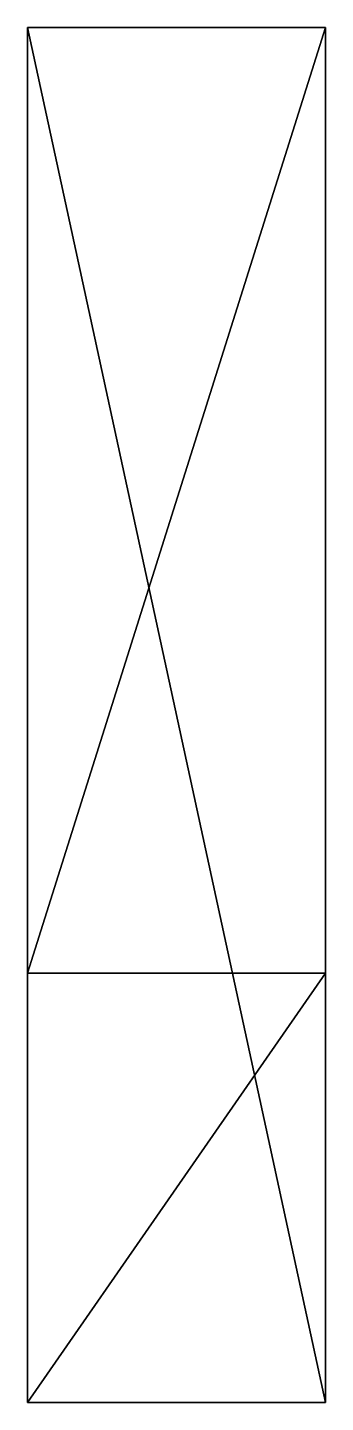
# Model space of a CAD drawing. Extents: x 0 to 350, y -60 to 0.
# Drawn here: x 337 to 350, y -60 to 0 of the extents above.
import ezdxf

# ---------------------------------------------------------------- set-up
doc = ezdxf.new("R2010")
doc.units = 0
doc.layers.add('ACESSORIO', color=252, linetype='CONTINUOUS')

msp = doc.modelspace()

# ---------------------------------------------------------------- linework, layer by layer
at = {"layer": 'ACESSORIO'}
for points in [[(337, 0, 22), (337, 0), (337, -41.2683, 22), (337, 0, 22)], [(337, -41.2683, 22), (337, 0), (337, -60), (337, -41.2683, 22)], [(337, -41.2683, 22), (350, -41.2683, 22), (350, 0, 22), (337, -41.2683, 22)], [(337, -41.2683, 22), (350, 0, 22), (337, 0, 22), (337, -41.2683, 22)], [(337, 0, 22), (350, 0, 22), (350, 0), (337, 0, 22)], [(337, 0, 22), (350, 0), (337, 0), (337, 0, 22)], [(337, 0), (350, 0), (350, -60), (337, 0)], [(337, 0), (350, -60), (337, -60), (337, 0)], [(350, 0), (350, 0, 22), (350, -60), (350, 0)], [(350, -60), (350, 0, 22), (350, -41.2683, 22), (350, -60)], [(337, -60, 120), (337, -41.2683, 120), (337, -60), (337, -60, 120)], [(337, -60), (337, -41.2683, 120), (337, -41.2683, 22), (337, -60)], [(337, -41.2683, 120), (350, -41.2683, 120), (350, -41.2683, 22), (337, -41.2683, 120)], [(337, -41.2683, 120), (350, -41.2683, 22), (337, -41.2683, 22), (337, -41.2683, 120)], [(337, -60, 120), (350, -60, 120), (350, -41.2683, 120), (337, -60, 120)], [(337, -60, 120), (350, -41.2683, 120), (337, -41.2683, 120), (337, -60, 120)], [(350, -41.2683, 120), (350, -60, 120), (350, -60), (350, -41.2683, 120)], [(350, -41.2683, 120), (350, -60), (350, -41.2683, 22), (350, -41.2683, 120)], [(337, -60), (350, -60), (350, -60, 120), (337, -60)], [(337, -60), (350, -60, 120), (337, -60, 120), (337, -60)]]:
    msp.add_3dface(points, dxfattribs=at)

doc.saveas('drawing.dxf')
